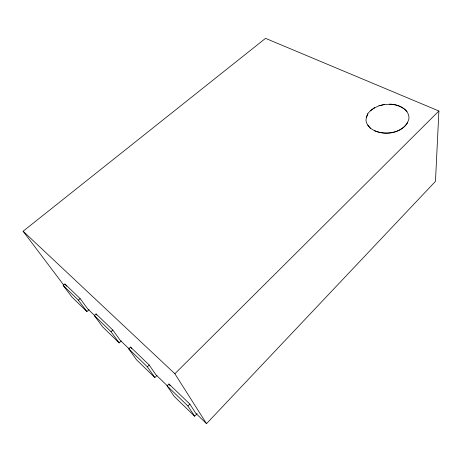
<?xml version="1.0" encoding="UTF-8"?>
<svg xmlns="http://www.w3.org/2000/svg" width="462" height="462" viewBox="0 0 462 462"><rect width="100%" height="100%" fill="white"/><g stroke="black" fill="none" stroke-linecap="round" stroke-linejoin="round"><path stroke-width="0.69" d="M366.268 117.729C370.403 107.646 364.72 119.687 366.251 121.471C365.719 124.18 375.508 133.587 367.683 125.121M63.785 285.152L23.1 231.231L265.54 38.352L438.9 111.007L435.47 181.347L206.52 423.648L195.824 413.317L189.853 404.083L168.953 383.997L167.071 385.874L174.186 396.373L194.623 416.227L197.089 413.657M370.466 128.188C382.045 137.047 404.383 134.24 408.916 118.982C409.944 109.661 398.273 103.921 389.761 104.175L389.766 104.262C396.153 104.435 403.083 106.768 407.045 111.671M374.463 130.781L374.457 130.694C385.499 135.482 400.814 133.016 407.64 122.846M367.706 114.154C368.249 111.394 381.11 103.245 370.437 110.724M194.623 416.227L187.942 406.046L189.853 404.083M206.52 423.648L174.873 373.746L438.9 111.007M167.66 386.105L155.913 374.763L149.214 365.02L130.538 347.072L128.707 348.798L136.521 359.783L154.845 377.581L156.884 375.577M154.845 377.581L147.355 366.822L149.214 365.02M129.839 349.578L120.097 340.165L112.844 330.064L96.056 313.923L94.277 315.523L102.61 326.842L119.132 342.891L121.2 340.962M119.132 342.891L111.036 331.722L112.844 330.064M94.889 315.812L87.768 308.939L80.105 298.591L64.934 284.009L63.196 285.493L71.928 297.031L86.896 311.573L89.045 309.661M63.196 285.493L78.349 300.133L80.105 298.591M374.295 107.998L379.002 105.798L384.274 104.528L389.766 104.262M23.1 231.231L174.873 373.746M94.277 315.523L111.036 331.722M128.707 348.798L147.355 366.822M167.071 385.874L187.942 406.046M64.934 284.009L66.58 286.203M78.349 300.133L86.896 311.573M96.056 313.923L96.887 315.061M130.538 347.072L131.774 348.827M168.953 383.997L170.149 385.776M379.002 105.798L384.274 104.528"/></g></svg>
